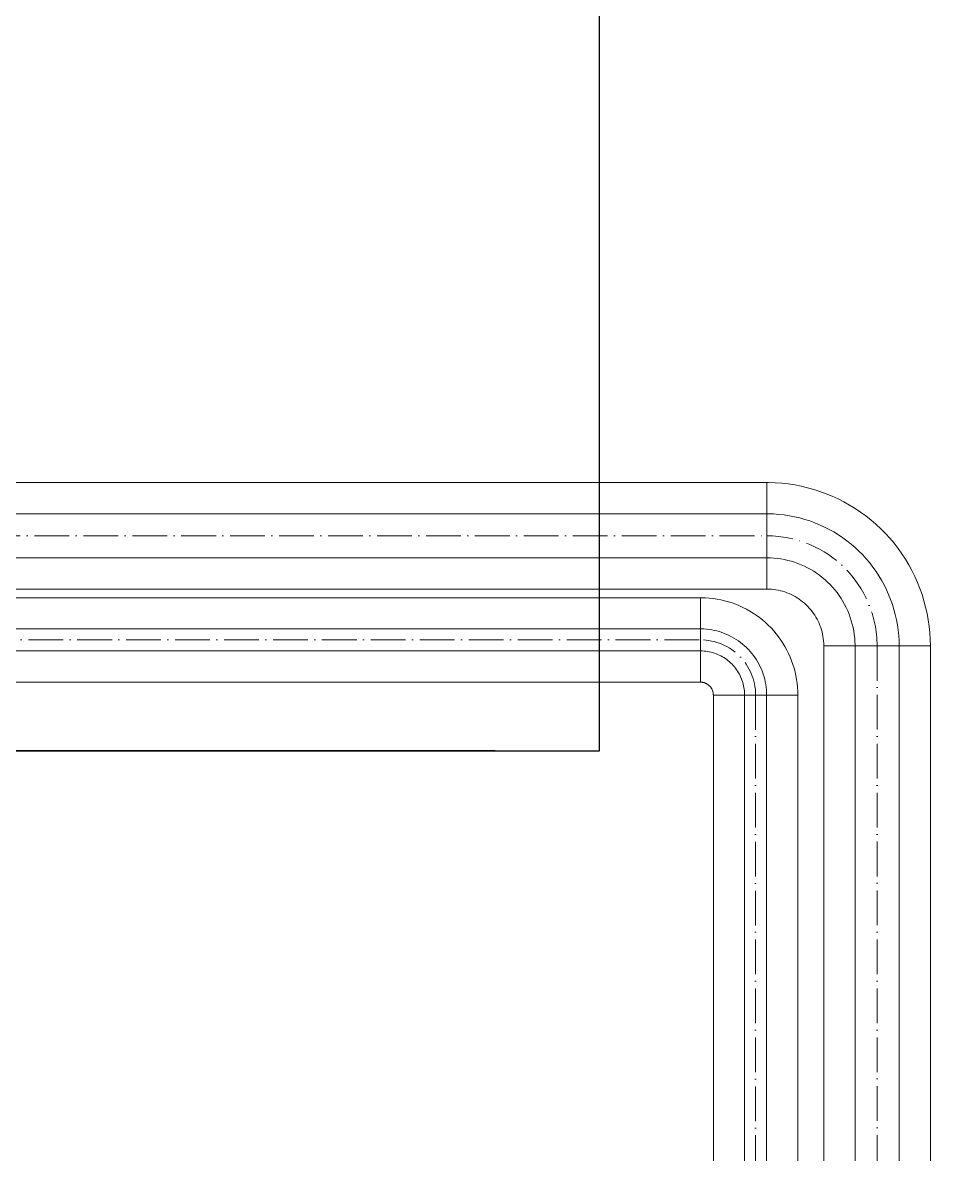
# Model space of a CAD drawing. Header units: millimetres. Extents: x -88595 to 880822, y -1054509 to -148035.
# Drawn here: x 186738.5 to 187000, y -272711.7 to -272385.6 of the extents above; entities that cross this region are included whole.
import ezdxf

# ---------------------------------------------------------------- set-up
doc = ezdxf.new("R2010")
doc.units = ezdxf.units.MM
doc.linetypes.add('$0$ADSK_Осевая', pattern=[14, 10, -2, 0, -2])
doc.linetypes.add('$1$ADSK_Осевая', pattern=[14, 10, -2, 0, -2])
for name, color, linetype, lineweight in [('Изоляция', 7, 'Continuous', 18), ('Оборудование', 7, 'Continuous', 18), ('Трубопровод', 7, 'Continuous', 18), ('Трубопроводы', 7, 'Continuous', 18)]:
    doc.layers.add(name, color=color, linetype=linetype, lineweight=lineweight)

# ---------------------------------------------------------------- blocks, each defined once
blk = doc.blocks.new('$0$ADSK_Настенный внутренний блок кондиционера1 - 1U24TL5FRA-A-3264667-В_Координация_1 этаж ОВ3')
at = {"layer": 'Оборудование', "color": 150, "lineweight": 30, "true_color": 0x0080ff}
for p, q in [((-504, -195), (-504, -10)), ((-504, -20), (-504, -155)), ((-504, -155), (-504, -225)), ((-504, -195), (-504, -225)), ((-504, -225), (504, -225))]:
    blk.add_line(p, q, dxfattribs=at)
blk = doc.blocks.new('$0$ADSK_МедьПайка_Отвод-гнутая труба - Отвод _гнутая труба_-V36-В_Координация_1 этаж ОВ3')
at = {"layer": 'Трубопроводы', "color": 134, "true_color": 0x00a6a6}
for p, q in [((6.35, 31.75), (-6.35, 31.75)), ((6.35, 31.75), (-6.35, 31.75)), ((-31.75, 6.35), (-31.75, -6.35)), ((-31.75, 6.35), (-31.75, -6.35))]:
    blk.add_line(p, q, dxfattribs=at)
at = {"layer": 'Трубопроводы', "color": 134, "true_color": 0x00a6a6, "flags": 128}
for points in [[(-31.75, -6.35), (-30.23, -6.32), (-28.71, -6.23), (-27.19, -6.08), (-25.68, -5.86), (-24.18, -5.59), (-22.69, -5.26), (-21.22, -4.87), (-19.77, -4.42), (-18.33, -3.91), (-16.91, -3.34), (-15.52, -2.72), (-14.16, -2.04), (-12.82, -1.31), (-11.51, -0.53), (-10.24, 0.3), (-9, 1.19), (-7.79, 2.12), (-6.63, 3.11), (-5.5, 4.13), (-4.42, 5.21), (-3.38, 6.32), (-2.38, 7.47), (-1.44, 8.67), (-0.54, 9.9), (0.31, 11.16), (1.11, 12.46), (1.85, 13.79), (2.54, 15.15), (3.18, 16.54), (3.76, 17.94), (4.28, 19.38), (4.75, 20.83), (5.16, 22.29), (5.51, 23.78), (5.8, 25.27), (6.02, 26.78), (6.19, 28.3), (6.3, 29.82), (6.35, 31.34), (6.35, 31.75)], [(-6.35, 31.75), (-6.37, 30.73), (-6.43, 29.72), (-6.53, 28.71), (-6.67, 27.7), (-6.86, 26.7), (-7.08, 25.71), (-7.34, 24.73), (-7.64, 23.76), (-7.98, 22.8), (-8.36, 21.86), (-8.77, 20.93), (-9.22, 20.02), (-9.71, 19.13), (-10.23, 18.26), (-10.79, 17.41), (-11.38, 16.58), (-12, 15.78), (-12.65, 15), (-13.34, 14.25), (-14.05, 13.53), (-14.8, 12.84), (-15.57, 12.17), (-16.36, 11.54), (-17.18, 10.94), (-18.03, 10.38), (-18.89, 9.84), (-19.78, 9.35), (-20.68, 8.89), (-21.61, 8.46), (-22.55, 8.08), (-23.5, 7.73), (-24.47, 7.42), (-25.45, 7.14), (-26.44, 6.91), (-27.43, 6.72), (-28.44, 6.57), (-29.45, 6.45), (-30.46, 6.38), (-31.48, 6.35), (-31.75, 6.35)]]:
    blk.add_lwpolyline(points, dxfattribs=at)
blk = doc.blocks.new('$0$ADSK_МедьПайка_Отвод-гнутая труба - Отвод _гнутая труба_-V38-В_Координация_1 этаж ОВ3')
at = {"layer": 'Трубопроводы', "color": 190, "true_color": 0x8000ff}
for p, q in [((3.17, 15.87), (-3.18, 15.87)), ((3.17, 15.87), (-3.18, 15.87)), ((-15.88, 3.17), (-15.88, -3.18)), ((-15.88, 3.17), (-15.88, -3.18))]:
    blk.add_line(p, q, dxfattribs=at)
at = {"layer": 'Трубопроводы', "color": 190, "true_color": 0x8000ff, "flags": 128}
for points in [[(-15.88, -3.18), (-15.11, -3.16), (-14.35, -3.11), (-13.59, -3.04), (-12.84, -2.93), (-12.09, -2.8), (-11.35, -2.63), (-10.61, -2.43), (-9.88, -2.21), (-9.16, -1.95), (-8.46, -1.67), (-7.76, -1.36), (-7.08, -1.02), (-6.41, -0.66), (-5.76, -0.27), (-5.12, 0.15), (-4.5, 0.6), (-3.9, 1.06), (-3.31, 1.55), (-2.75, 2.07), (-2.21, 2.6), (-1.69, 3.16), (-1.19, 3.74), (-0.72, 4.33), (-0.27, 4.95), (0.16, 5.58), (0.55, 6.23), (0.93, 6.9), (1.27, 7.58), (1.59, 8.27), (1.88, 8.97), (2.14, 9.69), (2.38, 10.41), (2.58, 11.15), (2.75, 11.89), (2.9, 12.64), (3.01, 13.39), (3.1, 14.15), (3.15, 14.91), (3.17, 15.67), (3.17, 15.87)], [(-3.18, 15.87), (-3.19, 15.37), (-3.22, 14.86), (-3.27, 14.35), (-3.34, 13.85), (-3.43, 13.35), (-3.54, 12.86), (-3.67, 12.37), (-3.82, 11.88), (-3.99, 11.4), (-4.18, 10.93), (-4.38, 10.47), (-4.61, 10.01), (-4.85, 9.56), (-5.11, 9.13), (-5.39, 8.7), (-5.69, 8.29), (-6, 7.89), (-6.33, 7.5), (-6.67, 7.13), (-7.03, 6.76), (-7.4, 6.42), (-7.78, 6.09), (-8.18, 5.77), (-8.59, 5.47), (-9.01, 5.19), (-9.45, 4.92), (-9.89, 4.67), (-10.34, 4.44), (-10.8, 4.23), (-11.27, 4.04), (-11.75, 3.86), (-12.23, 3.71), (-12.72, 3.57), (-13.22, 3.46), (-13.72, 3.36), (-14.22, 3.28), (-14.72, 3.23), (-15.23, 3.19), (-15.74, 3.18), (-15.88, 3.17)]]:
    blk.add_lwpolyline(points, dxfattribs=at)

msp = doc.modelspace()

# ---------------------------------------------------------------- linework, layer by layer
at = {"layer": 'Изоляция', "color": 134, "true_color": 0x00a6a6}
for p, q in [((186952.87, -272518.11), (186671.37, -272518.11)), ((186952.87, -272548.81), (186952.87, -272518.11)), ((186671.37, -272548.81), (186952.87, -272548.81)), ((186969.27, -272565.21), (186969.27, -276096.71)), ((186999.97, -272565.21), (186969.27, -272565.21)), ((186999.97, -276096.71), (186999.97, -272565.21))]:
    msp.add_line(p, q, dxfattribs=at)
at = {"layer": 'Изоляция', "color": 190, "true_color": 0x8000ff}
for p, q in [((186933.75, -272551.29), (186655.5, -272551.29)), ((186933.75, -272575.64), (186933.75, -272551.29)), ((186655.5, -272575.64), (186933.75, -272575.64)), ((186937.45, -272579.34), (186937.45, -276162.59)), ((186961.8, -272579.34), (186937.45, -272579.34)), ((186961.8, -276162.59), (186961.8, -272579.34))]:
    msp.add_line(p, q, dxfattribs=at)
at = {"layer": 'Изоляция', "color": 134, "true_color": 0x00a6a6, "flags": 128}
for points in [[(186999.97, -272565.21), (186999.93, -272563.33), (186999.82, -272561.45), (186999.63, -272559.58), (186999.37, -272557.71), (186999.03, -272555.86), (186998.62, -272554.02), (186998.14, -272552.2), (186997.58, -272550.4), (186996.95, -272548.62), (186996.25, -272546.87), (186995.49, -272545.15), (186994.65, -272543.46), (186993.75, -272541.81), (186992.78, -272540.2), (186991.75, -272538.62), (186990.65, -272537.09), (186989.5, -272535.6), (186988.28, -272534.16), (186987.01, -272532.77), (186985.69, -272531.43), (186984.31, -272530.14), (186982.88, -272528.91), (186981.41, -272527.74), (186979.88, -272526.63), (186978.32, -272525.58), (186976.71, -272524.6), (186975.07, -272523.67), (186973.39, -272522.82), (186971.68, -272522.03), (186969.94, -272521.32), (186968.17, -272520.67), (186966.38, -272520.09), (186964.56, -272519.59), (186962.73, -272519.16), (186960.88, -272518.8), (186959.01, -272518.52), (186957.14, -272518.31), (186955.26, -272518.18), (186953.38, -272518.12), (186952.87, -272518.11)], [(186952.87, -272548.81), (186953.53, -272548.83), (186954.18, -272548.87), (186954.84, -272548.93), (186955.48, -272549.02), (186956.13, -272549.14), (186956.77, -272549.28), (186957.4, -272549.45), (186958.03, -272549.65), (186958.65, -272549.87), (186959.26, -272550.11), (186959.86, -272550.38), (186960.45, -272550.67), (186961.02, -272550.98), (186961.58, -272551.32), (186962.13, -272551.68), (186962.67, -272552.06), (186963.18, -272552.46), (186963.69, -272552.88), (186964.17, -272553.33), (186964.64, -272553.79), (186965.08, -272554.27), (186965.51, -272554.77), (186965.92, -272555.28), (186966.31, -272555.81), (186966.67, -272556.35), (186967.02, -272556.91), (186967.34, -272557.48), (186967.63, -272558.07), (186967.91, -272558.67), (186968.16, -272559.27), (186968.38, -272559.89), (186968.58, -272560.51), (186968.76, -272561.14), (186968.91, -272561.78), (186969.03, -272562.43), (186969.13, -272563.08), (186969.2, -272563.73), (186969.25, -272564.38), (186969.27, -272565.04), (186969.27, -272565.21)]]:
    msp.add_lwpolyline(points, dxfattribs=at)
at = {"layer": 'Изоляция', "color": 190, "true_color": 0x8000ff, "flags": 128}
for points in [[(186961.8, -272579.34), (186961.77, -272578.22), (186961.71, -272577.1), (186961.6, -272575.98), (186961.44, -272574.87), (186961.24, -272573.77), (186960.99, -272572.67), (186960.7, -272571.59), (186960.37, -272570.52), (186960, -272569.46), (186959.58, -272568.42), (186959.13, -272567.39), (186958.63, -272566.39), (186958.09, -272565.4), (186957.51, -272564.44), (186956.9, -272563.5), (186956.25, -272562.59), (186955.56, -272561.7), (186954.83, -272560.84), (186954.08, -272560.02), (186953.29, -272559.22), (186952.47, -272558.45), (186951.62, -272557.72), (186950.74, -272557.02), (186949.83, -272556.36), (186948.9, -272555.74), (186947.95, -272555.15), (186946.97, -272554.6), (186945.97, -272554.09), (186944.95, -272553.62), (186943.91, -272553.2), (186942.86, -272552.81), (186941.79, -272552.47), (186940.71, -272552.17), (186939.62, -272551.91), (186938.51, -272551.7), (186937.41, -272551.53), (186936.29, -272551.41), (186935.17, -272551.33), (186934.05, -272551.29), (186933.75, -272551.29)], [(186933.75, -272575.64), (186933.89, -272575.64), (186934.04, -272575.65), (186934.19, -272575.67), (186934.34, -272575.69), (186934.48, -272575.71), (186934.63, -272575.75), (186934.77, -272575.78), (186934.91, -272575.83), (186935.05, -272575.88), (186935.19, -272575.93), (186935.32, -272575.99), (186935.46, -272576.06), (186935.59, -272576.13), (186935.71, -272576.2), (186935.84, -272576.29), (186935.96, -272576.37), (186936.07, -272576.46), (186936.19, -272576.56), (186936.3, -272576.66), (186936.4, -272576.76), (186936.5, -272576.87), (186936.6, -272576.98), (186936.69, -272577.1), (186936.78, -272577.22), (186936.86, -272577.34), (186936.94, -272577.47), (186937.01, -272577.6), (186937.08, -272577.73), (186937.14, -272577.86), (186937.2, -272578), (186937.25, -272578.14), (186937.29, -272578.28), (186937.33, -272578.42), (186937.36, -272578.57), (186937.39, -272578.71), (186937.42, -272578.86), (186937.43, -272579), (186937.44, -272579.15), (186937.45, -272579.3), (186937.45, -272579.34)]]:
    msp.add_lwpolyline(points, dxfattribs=at)
at = {"layer": 'Трубопровод', "color": 134, "true_color": 0x00a6a6}
for p, q in [((186952.87, -272527.11), (186671.37, -272527.11)), ((186671.37, -272539.81), (186952.87, -272539.81)), ((186978.27, -272565.21), (186978.27, -276096.71)), ((186990.97, -276096.71), (186990.97, -272565.21))]:
    msp.add_line(p, q, dxfattribs=at)
at = {"layer": 'Трубопровод', "color": 134, "linetype": '$0$ADSK_Осевая', "true_color": 0x00a6a6}
for p, q in [((186671.37, -272533.46), (186952.87, -272533.46)), ((186671.37, -272533.46), (186952.87, -272533.46)), ((186984.62, -272565.21), (186984.62, -276096.71)), ((186984.62, -272565.21), (186984.62, -276096.71))]:
    msp.add_line(p, q, dxfattribs=at)
at = {"layer": 'Трубопровод', "color": 190, "true_color": 0x8000ff}
for p, q in [((186933.75, -272560.29), (186655.5, -272560.29)), ((186655.5, -272566.64), (186933.75, -272566.64)), ((186946.45, -272579.34), (186946.45, -276162.59)), ((186952.8, -276162.59), (186952.8, -272579.34))]:
    msp.add_line(p, q, dxfattribs=at)
at = {"layer": 'Трубопровод', "color": 190, "linetype": '$0$ADSK_Осевая', "true_color": 0x8000ff}
for p, q in [((186655.5, -272563.46), (186933.75, -272563.46)), ((186655.5, -272563.46), (186933.75, -272563.46)), ((186949.62, -272579.34), (186949.62, -276162.59)), ((186949.62, -272579.34), (186949.62, -276162.59))]:
    msp.add_line(p, q, dxfattribs=at)
at = {"layer": 'Трубопроводы', "color": 134, "linetype": '$1$ADSK_Осевая', "true_color": 0x00a6a6}
msp.add_arc((186952.87, -272565.21), 31.75, 0, 90, dxfattribs=at)
at = {"layer": 'Трубопроводы', "color": 190, "linetype": '$1$ADSK_Осевая', "true_color": 0x8000ff}
msp.add_arc((186933.75, -272579.34), 15.88, 0, 90, dxfattribs=at)

# ---------------------------------------------------------------- block references
at = {"layer": 'Оборудование', "color": 150, "lineweight": 30, "true_color": 0x0080ff, "rotation": 90.00000000000011}
msp.add_blockref('$0$ADSK_Настенный внутренний блок кондиционера1 - 1U24TL5FRA-A-3264667-В_Координация_1 этаж ОВ3', (186679.62, -272091.46), dxfattribs=at)
at = {"layer": 'Трубопроводы', "color": 134, "true_color": 0x00a6a6, "rotation": 90}
msp.add_blockref('$0$ADSK_МедьПайка_Отвод-гнутая труба - Отвод _гнутая труба_-V36-В_Координация_1 этаж ОВ3', (186984.62, -272533.46), dxfattribs=at)
at = {"layer": 'Трубопроводы', "color": 190, "true_color": 0x8000ff, "rotation": 90}
msp.add_blockref('$0$ADSK_МедьПайка_Отвод-гнутая труба - Отвод _гнутая труба_-V38-В_Координация_1 этаж ОВ3', (186949.62, -272563.46), dxfattribs=at)

doc.saveas('drawing.dxf')
